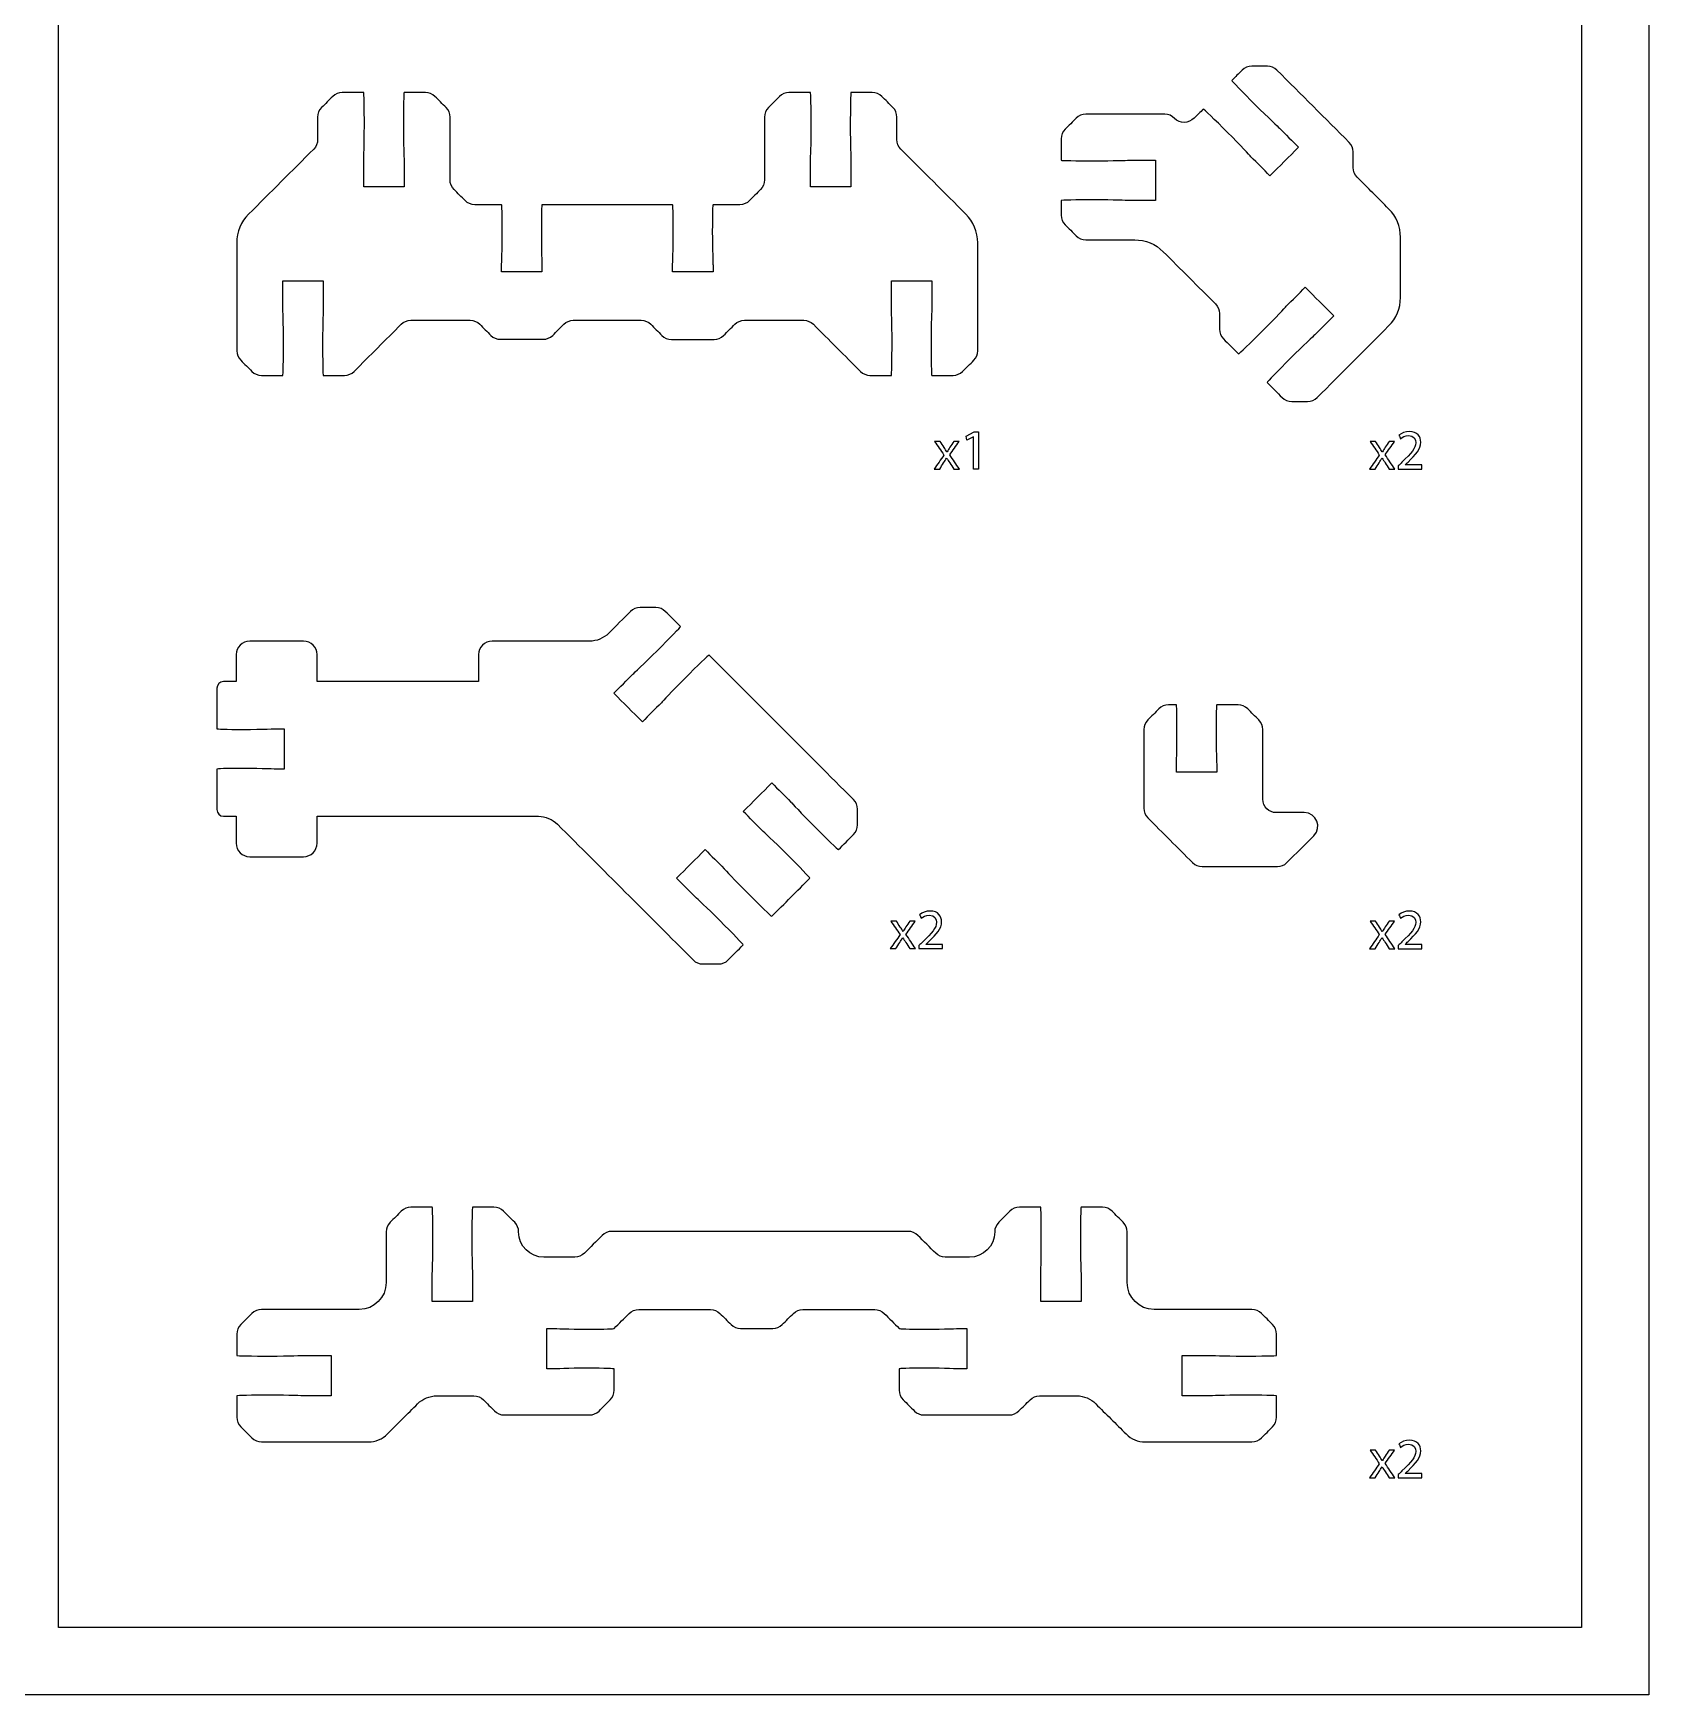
# Model space of a CAD drawing. Extents: x 0 to 395, y 205 to 450.
# Drawn here: x 275.1 to 395, y 205 to 328.3 of the extents above; entities that cross this region are included whole.
import ezdxf

# ---------------------------------------------------------------- set-up
doc = ezdxf.new("R2010")
doc.units = 0
doc.header["$MEASUREMENT"] = 0
doc.layers.add('DEFAULT', color=18, linetype='CONTINUOUS')

msp = doc.modelspace()

# ---------------------------------------------------------------- linework, layer by layer
at = {"layer": 'DEFAULT', "color": 18}
for points in [[(395, 205), (0, 205), (0, 450), (395, 450)], [(390, 210), (276.95, 210), (276.95, 445), (390, 445)], [(344.88, 298.39), (344.87, 298.39), (344.39, 298.13), (344.32, 298.42), (344.92, 298.74), (345.24, 298.74), (345.24, 295.99), (344.88, 295.99)]]:
    msp.add_lwpolyline(points, close=True, dxfattribs=at)
at = {"layer": 'DEFAULT', "color": 1}
for points, knots in [([(359.8, 322.01), (360.18, 321.6), (360.86, 321.64), (361.25, 322.03), (361.48, 322.26), (361.71, 322.48), (361.93, 322.71), (361.97, 322.71), (362.77, 321.94), (363.74, 320.97), (364.71, 320), (365.38, 319.26), (365.47, 319.17), (365.94, 318.7), (366.41, 318.23), (366.88, 317.76), (367.59, 318.46), (368.3, 319.17), (369, 319.88), (368.53, 320.35), (368.06, 320.82), (367.59, 321.29), (367.5, 321.38), (366.76, 322.05), (365.79, 323.03), (364.82, 323.99), (364.05, 324.8), (364.05, 324.83), (364.31, 325.09), (364.56, 325.34), (364.82, 325.6), (365.01, 325.78), (365.26, 325.89), (365.53, 325.89), (365.92, 325.89), (366.31, 325.89), (366.7, 325.89), (366.96, 325.89), (367.22, 325.78), (367.4, 325.6), (369.19, 323.81), (370.98, 322.02), (372.77, 320.23), (372.96, 320.05), (373.06, 319.79), (373.06, 319.53), (373.06, 319.14), (373.06, 318.75), (373.06, 318.36), (373.06, 318.09), (373.17, 317.84), (373.36, 317.65), (374.14, 316.87), (374.91, 316.09), (375.69, 315.31), (376.26, 314.75), (376.57, 313.98), (376.57, 313.19), (376.57, 311.7), (376.57, 310.21), (376.57, 308.73), (376.57, 307.93), (376.26, 307.17), (375.69, 306.61), (373.92, 304.83), (372.15, 303.06), (370.38, 301.29), (370.19, 301.1), (369.94, 301), (369.67, 301), (369.28, 301), (368.89, 301), (368.5, 301), (368.23, 301), (367.98, 301.1), (367.79, 301.29), (367.42, 301.66), (367.05, 302.04), (366.67, 302.41), (366.69, 302.47), (367.45, 303.26), (368.41, 304.21), (369.38, 305.19), (370.12, 305.86), (370.21, 305.95), (370.68, 306.42), (371.15, 306.89), (371.62, 307.36), (370.92, 308.07), (370.21, 308.77), (369.5, 309.48), (369.03, 309.01), (368.56, 308.54), (368.09, 308.07), (368, 307.98), (367.33, 307.24), (366.35, 306.26), (365.4, 305.31), (364.61, 304.56), (364.55, 304.53), (364.18, 304.91), (363.8, 305.28), (363.43, 305.65), (363.24, 305.84), (363.14, 306.1), (363.14, 306.36), (363.14, 306.75), (363.14, 307.14), (363.14, 307.53), (363.14, 307.8), (363.03, 308.05), (362.85, 308.24), (361.55, 309.53), (360.25, 310.83), (358.96, 312.12), (358.4, 312.69), (357.63, 313), (356.84, 313), (355.63, 313), (354.42, 313), (353.21, 313), (352.94, 313), (352.69, 313.11), (352.5, 313.3), (352.23, 313.57), (351.95, 313.85), (351.67, 314.12), (351.49, 314.31), (351.38, 314.57), (351.38, 314.83), (351.38, 315.19), (351.38, 315.55), (351.38, 315.92), (351.38, 315.94), (352.5, 315.97), (353.88, 315.97), (355.27, 315.97), (356.26, 315.92), (356.38, 315.92), (357.05, 315.92), (357.71, 315.92), (358.38, 315.92), (358.38, 316.92), (358.38, 317.91), (358.38, 318.91), (357.71, 318.91), (357.05, 318.91), (356.38, 318.91), (356.26, 318.91), (355.27, 318.87), (353.88, 318.87), (352.5, 318.87), (351.38, 318.89), (351.38, 318.91), (351.38, 319.44), (351.38, 319.97), (351.38, 320.5), (351.38, 320.77), (351.49, 321.02), (351.67, 321.21), (351.95, 321.48), (352.23, 321.76), (352.5, 322.04), (352.69, 322.22), (352.94, 322.33), (353.21, 322.33), (355.16, 322.33), (357.12, 322.33), (359.07, 322.33), (359.35, 322.33), (359.61, 322.21), (359.8, 322.01)], [1, 1, 1, 1, 2, 2, 2, 4.714585, 4.714585, 4.714585, 5.714585, 5.714585, 5.714585, 6.714585, 6.714585, 6.714585, 12.385582, 12.385582, 12.385582, 20.885005, 20.885005, 20.885005, 26.556002, 26.556002, 26.556002, 27.556002, 27.556002, 27.556002, 28.556002, 28.556002, 28.556002, 31.624845, 31.624845, 31.624845, 32.624845, 32.624845, 32.624845, 35.946845, 35.946845, 35.946845, 36.946845, 36.946845, 36.946845, 58.449256, 58.449256, 58.449256, 59.449256, 59.449256, 59.449256, 62.770256, 62.770256, 62.770256, 63.770256, 63.770256, 63.770256, 73.145078, 73.145078, 73.145078, 74.145078, 74.145078, 74.145078, 86.790078, 86.790078, 86.790078, 87.790078, 87.790078, 87.790078, 109.100862, 109.100862, 109.100862, 110.100862, 110.100862, 110.100862, 113.420862, 113.420862, 113.420862, 114.420862, 114.420862, 114.420862, 118.908165, 118.908165, 118.908165, 119.908165, 119.908165, 119.908165, 120.908165, 120.908165, 120.908165, 126.579161, 126.579161, 126.579161, 135.078585, 135.078585, 135.078585, 140.749581, 140.749581, 140.749581, 141.749581, 141.749581, 141.749581, 142.759581, 142.759581, 142.759581, 147.251835, 147.251835, 147.251835, 148.251835, 148.251835, 148.251835, 151.575835, 151.575835, 151.575835, 152.575835, 152.575835, 152.575835, 168.153399, 168.153399, 168.153399, 169.153399, 169.153399, 169.153399, 179.438399, 179.438399, 179.438399, 180.438399, 180.438399, 180.438399, 183.761093, 183.761093, 183.761093, 184.761093, 184.761093, 184.761093, 187.836093, 187.836093, 187.836093, 188.836093, 188.836093, 188.836093, 189.836093, 189.836093, 189.836093, 195.496093, 195.496093, 195.496093, 203.996093, 203.996093, 203.996093, 209.656093, 209.656093, 209.656093, 210.656093, 210.656093, 210.656093, 211.656093, 211.656093, 211.656093, 216.152093, 216.152093, 216.152093, 217.152093, 217.152093, 217.152093, 220.474788, 220.474788, 220.474788, 221.474788, 221.474788, 221.474788, 238.083788, 238.083788, 238.083788, 239.083788, 239.083788, 239.083788, 239.083788]), ([(341.78, 309.95), (340.78, 309.95), (339.78, 309.95), (338.78, 309.95), (338.78, 309.28), (338.78, 308.61), (338.78, 307.95), (338.78, 307.82), (338.83, 306.83), (338.83, 305.44), (338.83, 304.06), (338.81, 302.94), (338.78, 302.94), (338.25, 302.94), (337.72, 302.94), (337.19, 302.94), (336.93, 302.94), (336.67, 303.05), (336.48, 303.24), (335.32, 304.4), (334.15, 305.57), (332.99, 306.74), (332.8, 306.92), (332.54, 307.03), (332.28, 307.03), (330.81, 307.03), (329.34, 307.03), (327.87, 307.03), (327.6, 307.03), (327.35, 306.92), (327.16, 306.74), (326.88, 306.46), (326.61, 306.18), (326.33, 305.91), (326.14, 305.72), (325.89, 305.61), (325.62, 305.61), (324.57, 305.61), (323.51, 305.61), (322.45, 305.61), (322.19, 305.61), (321.93, 305.72), (321.75, 305.91), (321.47, 306.18), (321.19, 306.46), (320.92, 306.74), (320.73, 306.92), (320.47, 307.03), (320.21, 307.03), (318.53, 307.03), (316.85, 307.03), (315.17, 307.03), (314.91, 307.03), (314.65, 306.92), (314.46, 306.74), (314.19, 306.46), (313.91, 306.18), (313.64, 305.91), (313.45, 305.72), (313.2, 305.62), (312.93, 305.62), (311.87, 305.62), (310.82, 305.62), (309.76, 305.62), (309.49, 305.62), (309.24, 305.72), (309.05, 305.91), (308.78, 306.18), (308.5, 306.46), (308.22, 306.74), (308.04, 306.92), (307.78, 307.03), (307.52, 307.03), (306.05, 307.03), (304.58, 307.03), (303.11, 307.03), (302.84, 307.03), (302.59, 306.92), (302.4, 306.74), (301.23, 305.57), (300.07, 304.4), (298.9, 303.24), (298.71, 303.05), (298.46, 302.94), (298.19, 302.94), (297.66, 302.94), (297.14, 302.94), (296.61, 302.94), (296.58, 302.94), (296.56, 304.06), (296.56, 305.44), (296.56, 306.83), (296.61, 307.82), (296.61, 307.95), (296.61, 308.61), (296.61, 309.28), (296.61, 309.95), (295.61, 309.95), (294.61, 309.95), (293.61, 309.95), (293.61, 309.28), (293.61, 308.61), (293.61, 307.95), (293.61, 307.82), (293.66, 306.83), (293.66, 305.44), (293.66, 304.06), (293.63, 302.94), (293.61, 302.94), (293.08, 302.94), (292.55, 302.94), (292.02, 302.94), (291.76, 302.94), (291.5, 303.05), (291.31, 303.24), (291.04, 303.51), (290.76, 303.79), (290.49, 304.06), (290.3, 304.25), (290.19, 304.51), (290.19, 304.77), (290.19, 307.45), (290.19, 310.12), (290.19, 312.79), (290.19, 313.59), (290.51, 314.35), (291.07, 314.91), (292.68, 316.52), (294.29, 318.13), (295.9, 319.73), (296.09, 319.93), (296.19, 320.18), (296.19, 320.44), (296.19, 321), (296.19, 321.56), (296.19, 322.12), (296.19, 322.38), (296.3, 322.64), (296.49, 322.83), (296.76, 323.1), (297.04, 323.37), (297.31, 323.65), (297.5, 323.84), (297.75, 323.94), (298.02, 323.94), (298.55, 323.94), (299.08, 323.94), (299.61, 323.94), (299.64, 323.94), (299.66, 322.83), (299.66, 321.44), (299.66, 320.06), (299.61, 319.07), (299.61, 318.94), (299.61, 318.28), (299.61, 317.61), (299.61, 316.94), (300.61, 316.94), (301.61, 316.94), (302.61, 316.94), (302.61, 317.61), (302.61, 318.28), (302.61, 318.94), (302.61, 319.07), (302.56, 320.06), (302.56, 321.44), (302.56, 322.83), (302.58, 323.94), (302.61, 323.94), (303.14, 323.94), (303.67, 323.94), (304.2, 323.94), (304.46, 323.94), (304.72, 323.84), (304.9, 323.65), (305.18, 323.38), (305.45, 323.1), (305.73, 322.82), (305.92, 322.64), (306.02, 322.38), (306.02, 322.12), (306.02, 320.56), (306.02, 319), (306.02, 317.45), (306.02, 317.18), (306.13, 316.93), (306.32, 316.74), (306.59, 316.46), (306.87, 316.19), (307.14, 315.91), (307.33, 315.72), (307.58, 315.61), (307.85, 315.61), (308.52, 315.61), (309.18, 315.61), (309.85, 315.61), (309.87, 315.58), (309.9, 314.95), (309.9, 313.61), (309.9, 312.23), (309.85, 311.24), (309.85, 311.11), (309.85, 310.95), (309.85, 310.78), (309.85, 310.62), (310.85, 310.62), (311.85, 310.62), (312.84, 310.62), (312.84, 310.78), (312.84, 310.95), (312.84, 311.11), (312.84, 311.24), (312.8, 312.23), (312.8, 313.61), (312.8, 314.95), (312.82, 315.58), (312.84, 315.61), (316.07, 315.61), (319.31, 315.61), (322.54, 315.61), (322.57, 315.61), (322.59, 315), (322.59, 313.61), (322.59, 312.23), (322.54, 311.24), (322.54, 311.11), (322.54, 310.95), (322.54, 310.78), (322.54, 310.62), (323.54, 310.62), (324.54, 310.62), (325.54, 310.62), (325.54, 310.78), (325.54, 310.95), (325.54, 311.11), (325.54, 311.24), (325.49, 312.23), (325.49, 313.61), (325.49, 315), (325.51, 315.61), (325.54, 315.61), (326.2, 315.61), (326.87, 315.61), (327.53, 315.61), (327.8, 315.61), (328.06, 315.72), (328.24, 315.91), (328.52, 316.19), (328.79, 316.46), (329.07, 316.74), (329.26, 316.93), (329.36, 317.18), (329.36, 317.45), (329.36, 319), (329.36, 320.56), (329.36, 322.12), (329.36, 322.38), (329.47, 322.64), (329.65, 322.82), (329.93, 323.1), (330.21, 323.38), (330.48, 323.65), (330.67, 323.84), (330.92, 323.94), (331.18, 323.94), (331.71, 323.94), (332.25, 323.94), (332.78, 323.94), (332.8, 323.94), (332.83, 322.83), (332.83, 321.44), (332.83, 320.06), (332.78, 319.07), (332.78, 318.94), (332.78, 318.28), (332.78, 317.61), (332.78, 316.94), (333.78, 316.94), (334.78, 316.94), (335.78, 316.94), (335.78, 317.61), (335.78, 318.28), (335.78, 318.94), (335.78, 319.07), (335.73, 320.06), (335.73, 321.44), (335.73, 322.83), (335.75, 323.94), (335.78, 323.94), (336.3, 323.94), (336.83, 323.94), (337.36, 323.94), (337.63, 323.94), (337.89, 323.84), (338.07, 323.65), (338.35, 323.37), (338.62, 323.1), (338.9, 322.83), (339.09, 322.64), (339.19, 322.38), (339.19, 322.12), (339.19, 321.56), (339.19, 321), (339.19, 320.44), (339.19, 320.18), (339.3, 319.93), (339.48, 319.73), (341.09, 318.13), (342.7, 316.52), (344.31, 314.91), (344.87, 314.35), (345.19, 313.59), (345.19, 312.79), (345.19, 310.12), (345.19, 307.45), (345.19, 304.77), (345.19, 304.51), (345.09, 304.25), (344.9, 304.06), (344.62, 303.79), (344.35, 303.51), (344.07, 303.24), (343.88, 303.05), (343.63, 302.94), (343.36, 302.94), (342.83, 302.94), (342.3, 302.94), (341.78, 302.94), (341.75, 302.94), (341.73, 304.06), (341.73, 305.44), (341.73, 306.83), (341.78, 307.82), (341.78, 307.95), (341.78, 308.61), (341.78, 309.28), (341.78, 309.95)], [5.67, 5.67, 5.67, 5.67, 14.17, 14.17, 14.17, 19.84, 19.84, 19.84, 20.84, 20.84, 20.84, 21.84, 21.84, 21.84, 26.336, 26.336, 26.336, 27.336, 27.336, 27.336, 41.364999, 41.364999, 41.364999, 42.364999, 42.364999, 42.364999, 54.866999, 54.866999, 54.866999, 55.866999, 55.866999, 55.866999, 59.1904, 59.1904, 59.1904, 60.1904, 60.1904, 60.1904, 69.1824, 69.1824, 69.1824, 70.1824, 70.1824, 70.1824, 73.505802, 73.505802, 73.505802, 74.505802, 74.505802, 74.505802, 88.787802, 88.787802, 88.787802, 89.787802, 89.787802, 89.787802, 93.097062, 93.097062, 93.097062, 94.097062, 94.097062, 94.097062, 103.091062, 103.091062, 103.091062, 104.091062, 104.091062, 104.091062, 107.410224, 107.410224, 107.410224, 108.410224, 108.410224, 108.410224, 120.914224, 120.914224, 120.914224, 121.914224, 121.914224, 121.914224, 135.943222, 135.943222, 135.943222, 136.943222, 136.943222, 136.943222, 141.439222, 141.439222, 141.439222, 142.439222, 142.439222, 142.439222, 143.439222, 143.439222, 143.439222, 149.109222, 149.109222, 149.109222, 157.609222, 157.609222, 157.609222, 163.279222, 163.279222, 163.279222, 164.279222, 164.279222, 164.279222, 165.279222, 165.279222, 165.279222, 169.775222, 169.775222, 169.775222, 170.775222, 170.775222, 170.775222, 174.098624, 174.098624, 174.098624, 175.098624, 175.098624, 175.098624, 197.818624, 197.818624, 197.818624, 198.818624, 198.818624, 198.818624, 218.165071, 218.165071, 218.165071, 219.165071, 219.165071, 219.165071, 223.911071, 223.911071, 223.911071, 224.911071, 224.911071, 224.911071, 228.214674, 228.214674, 228.214674, 229.214674, 229.214674, 229.214674, 233.714674, 233.714674, 233.714674, 234.714674, 234.714674, 234.714674, 235.714674, 235.714674, 235.714674, 241.374674, 241.374674, 241.374674, 249.874674, 249.874674, 249.874674, 255.534674, 255.534674, 255.534674, 256.534674, 256.534674, 256.534674, 257.534674, 257.534674, 257.534674, 262.054674, 262.054674, 262.054674, 263.054674, 263.054674, 263.054674, 266.382318, 266.382318, 266.382318, 267.382318, 267.382318, 267.382318, 280.632318, 280.632318, 280.632318, 281.632318, 281.632318, 281.632318, 284.941578, 284.941578, 284.941578, 285.941578, 285.941578, 285.941578, 291.601578, 291.601578, 291.601578, 292.601578, 292.601578, 292.601578, 293.601578, 293.601578, 293.601578, 295.011578, 295.011578, 295.011578, 303.511578, 303.511578, 303.511578, 304.921578, 304.921578, 304.921578, 305.921578, 305.921578, 305.921578, 306.921578, 306.921578, 306.921578, 334.411578, 334.411578, 334.411578, 335.411578, 335.411578, 335.411578, 336.411578, 336.411578, 336.411578, 337.821578, 337.821578, 337.821578, 346.321578, 346.321578, 346.321578, 347.731578, 347.731578, 347.731578, 348.731578, 348.731578, 348.731578, 349.731578, 349.731578, 349.731578, 355.391578, 355.391578, 355.391578, 356.391578, 356.391578, 356.391578, 359.700838, 359.700838, 359.700838, 360.700838, 360.700838, 360.700838, 373.950838, 373.950838, 373.950838, 374.950838, 374.950838, 374.950838, 378.278482, 378.278482, 378.278482, 379.278482, 379.278482, 379.278482, 383.798482, 383.798482, 383.798482, 384.798482, 384.798482, 384.798482, 385.798482, 385.798482, 385.798482, 391.458482, 391.458482, 391.458482, 399.958482, 399.958482, 399.958482, 405.618482, 405.618482, 405.618482, 406.618482, 406.618482, 406.618482, 407.618482, 407.618482, 407.618482, 412.118482, 412.118482, 412.118482, 413.118482, 413.118482, 413.118482, 416.422085, 416.422085, 416.422085, 417.422085, 417.422085, 417.422085, 422.168085, 422.168085, 422.168085, 423.168085, 423.168085, 423.168085, 442.514532, 442.514532, 442.514532, 443.514532, 443.514532, 443.514532, 466.234532, 466.234532, 466.234532, 467.234532, 467.234532, 467.234532, 470.557934, 470.557934, 470.557934, 471.557934, 471.557934, 471.557934, 476.053934, 476.053934, 476.053934, 477.053934, 477.053934, 477.053934, 478.053934, 478.053934, 478.053934, 483.723934, 483.723934, 483.723934, 483.723934]), ([(336.27, 270.74), (336.27, 270.35), (336.27, 269.96), (336.27, 269.57), (336.27, 269.3), (336.16, 269.05), (335.97, 268.86), (335.6, 268.49), (335.23, 268.11), (334.85, 267.74), (334.79, 267.75), (334.01, 268.52), (333.05, 269.47), (332.07, 270.45), (331.41, 271.18), (331.32, 271.27), (330.85, 271.74), (330.38, 272.21), (329.91, 272.69), (329.2, 271.98), (328.49, 271.27), (327.79, 270.57), (328.26, 270.09), (328.73, 269.62), (329.2, 269.15), (329.29, 269.06), (330.02, 268.4), (331, 267.42), (331.97, 266.45), (332.74, 265.65), (332.73, 265.62), (331.79, 264.67), (330.85, 263.73), (329.9, 262.79), (329.84, 262.8), (329.06, 263.57), (328.1, 264.52), (327.12, 265.5), (326.46, 266.23), (326.37, 266.32), (325.9, 266.79), (325.43, 267.27), (324.96, 267.74), (324.25, 267.03), (323.54, 266.32), (322.83, 265.62), (323.31, 265.14), (323.78, 264.67), (324.25, 264.2), (324.34, 264.11), (325.07, 263.45), (326.05, 262.47), (327.02, 261.5), (327.79, 260.7), (327.78, 260.66), (327.41, 260.29), (327.03, 259.92), (326.66, 259.55), (326.47, 259.35), (326.22, 259.25), (325.95, 259.25), (325.56, 259.25), (325.17, 259.25), (324.78, 259.25), (324.51, 259.25), (324.26, 259.35), (324.07, 259.55), (320.71, 262.91), (317.35, 266.27), (313.99, 269.63), (313.62, 270), (313.1, 270.21), (312.58, 270.21), (307.1, 270.21), (301.62, 270.21), (296.15, 270.21), (296.15, 269.55), (296.15, 268.88), (296.15, 268.22), (296.15, 267.66), (295.7, 267.21), (295.14, 267.21), (293.81, 267.21), (292.48, 267.21), (291.15, 267.21), (290.6, 267.21), (290.15, 267.66), (290.15, 268.22), (290.15, 268.88), (290.15, 269.55), (290.15, 270.21), (289.84, 270.21), (289.53, 270.21), (289.21, 270.21), (288.94, 270.21), (288.71, 270.44), (288.71, 270.71), (288.71, 271.71), (288.71, 272.71), (288.71, 273.71), (288.71, 273.74), (289.33, 273.76), (290.71, 273.76), (292.1, 273.76), (293.09, 273.71), (293.21, 273.71), (293.38, 273.71), (293.55, 273.71), (293.72, 273.71), (293.72, 274.71), (293.72, 275.71), (293.72, 276.71), (293.55, 276.71), (293.38, 276.71), (293.21, 276.71), (293.09, 276.71), (292.1, 276.66), (290.71, 276.66), (289.33, 276.66), (288.71, 276.69), (288.71, 276.71), (288.71, 277.71), (288.71, 278.71), (288.71, 279.71), (288.71, 279.99), (288.94, 280.21), (289.21, 280.21), (289.53, 280.21), (289.84, 280.21), (290.15, 280.21), (290.15, 280.88), (290.15, 281.54), (290.15, 282.21), (290.15, 282.76), (290.6, 283.21), (291.15, 283.21), (292.48, 283.21), (293.81, 283.21), (295.15, 283.21), (295.7, 283.21), (296.15, 282.76), (296.15, 282.21), (296.15, 281.54), (296.15, 280.88), (296.15, 280.21), (300.15, 280.21), (304.14, 280.21), (308.14, 280.21), (308.14, 280.88), (308.14, 281.54), (308.14, 282.21), (308.14, 282.76), (308.59, 283.21), (309.14, 283.21), (311.56, 283.21), (313.97, 283.21), (316.38, 283.21), (316.91, 283.21), (317.42, 283.42), (317.8, 283.8), (318.34, 284.34), (318.88, 284.88), (319.42, 285.42), (319.61, 285.61), (319.86, 285.71), (320.13, 285.71), (320.52, 285.71), (320.91, 285.71), (321.3, 285.71), (321.56, 285.71), (321.82, 285.61), (322, 285.42), (322.38, 285.04), (322.75, 284.67), (323.13, 284.3), (323.13, 284.26), (322.36, 283.46), (321.39, 282.49), (320.41, 281.52), (319.68, 280.85), (319.59, 280.76), (319.12, 280.29), (318.65, 279.82), (318.18, 279.35), (318.88, 278.64), (319.59, 277.93), (320.3, 277.23), (320.77, 277.7), (321.24, 278.17), (321.71, 278.64), (321.8, 278.73), (322.47, 279.47), (323.44, 280.44), (324.41, 281.41), (325.21, 282.18), (325.25, 282.18), (328.82, 278.6), (332.4, 275.03), (335.97, 271.45), (336.16, 271.26), (336.27, 271.01), (336.27, 270.74)], [1, 1, 1, 1, 4.33, 4.33, 4.33, 5.33, 5.33, 5.33, 9.820134, 9.820134, 9.820134, 10.820134, 10.820134, 10.820134, 11.820134, 11.820134, 11.820134, 17.484063, 17.484063, 17.484063, 25.983487, 25.983487, 25.983487, 31.647417, 31.647417, 31.647417, 32.647417, 32.647417, 32.647417, 33.657417, 33.657417, 33.657417, 45.002341, 45.002341, 45.002341, 46.002341, 46.002341, 46.002341, 47.002341, 47.002341, 47.002341, 52.66627, 52.66627, 52.66627, 61.172768, 61.172768, 61.172768, 66.843764, 66.843764, 66.843764, 67.843764, 67.843764, 67.843764, 68.866125, 68.866125, 68.866125, 73.356258, 73.356258, 73.356258, 74.356258, 74.356258, 74.356258, 77.676258, 77.676258, 77.676258, 78.676258, 78.676258, 78.676258, 119.094482, 119.094482, 119.094482, 120.094482, 120.094482, 120.094482, 166.664482, 166.664482, 166.664482, 172.324482, 172.324482, 172.324482, 173.324482, 173.324482, 173.324482, 184.654482, 184.654482, 184.654482, 185.654482, 185.654482, 185.654482, 191.314482, 191.314482, 191.314482, 193.964482, 193.964482, 193.964482, 194.964482, 194.964482, 194.964482, 203.464482, 203.464482, 203.464482, 204.464482, 204.464482, 204.464482, 205.464482, 205.464482, 205.464482, 206.884482, 206.884482, 206.884482, 215.384482, 215.384482, 215.384482, 216.804482, 216.804482, 216.804482, 217.804482, 217.804482, 217.804482, 218.804482, 218.804482, 218.804482, 227.304482, 227.304482, 227.304482, 228.304482, 228.304482, 228.304482, 230.954482, 230.954482, 230.954482, 236.624482, 236.624482, 236.624482, 237.624482, 237.624482, 237.624482, 248.964482, 248.964482, 248.964482, 249.964482, 249.964482, 249.964482, 255.634482, 255.634482, 255.634482, 289.644482, 289.644482, 289.644482, 295.314482, 295.314482, 295.314482, 296.314482, 296.314482, 296.314482, 316.836482, 316.836482, 316.836482, 317.836482, 317.836482, 317.836482, 324.341157, 324.341157, 324.341157, 325.341157, 325.341157, 325.341157, 328.663157, 328.663157, 328.663157, 329.663157, 329.663157, 329.663157, 334.160357, 334.160357, 334.160357, 335.160357, 335.160357, 335.160357, 336.160357, 336.160357, 336.160357, 341.824286, 341.824286, 341.824286, 350.32371, 350.32371, 350.32371, 355.987639, 355.987639, 355.987639, 356.987639, 356.987639, 356.987639, 357.987639, 357.987639, 357.987639, 400.986803, 400.986803, 400.986803, 401.986803, 401.986803, 401.986803, 401.986803]), ([(370.14, 268.77), (369.47, 268.11), (368.81, 267.44), (368.14, 266.77), (367.95, 266.58), (367.7, 266.48), (367.43, 266.48), (365.57, 266.48), (363.71, 266.48), (361.85, 266.48), (361.58, 266.48), (361.33, 266.58), (361.14, 266.77), (360.03, 267.88), (358.92, 268.99), (357.81, 270.1), (357.62, 270.29), (357.52, 270.54), (357.52, 270.81), (357.52, 272.76), (357.52, 274.7), (357.52, 276.65), (357.52, 276.92), (357.62, 277.17), (357.81, 277.36), (358.09, 277.63), (358.36, 277.91), (358.64, 278.19), (358.83, 278.37), (359.08, 278.48), (359.35, 278.48), (359.54, 278.48), (359.74, 278.48), (359.94, 278.48), (359.96, 278.48), (359.98, 277.86), (359.98, 276.48), (359.98, 275.1), (359.94, 274.11), (359.94, 273.98), (359.94, 273.81), (359.94, 273.65), (359.94, 273.48), (360.94, 273.48), (361.93, 273.48), (362.93, 273.48), (362.93, 273.65), (362.93, 273.81), (362.93, 273.98), (362.93, 274.11), (362.88, 275.1), (362.88, 276.48), (362.88, 277.86), (362.91, 278.48), (362.93, 278.48), (363.46, 278.48), (363.99, 278.48), (364.52, 278.48), (364.79, 278.48), (365.04, 278.37), (365.23, 278.19), (365.5, 277.91), (365.78, 277.63), (366.06, 277.36), (366.24, 277.17), (366.35, 276.92), (366.35, 276.65), (366.35, 274.93), (366.35, 273.2), (366.35, 271.48), (366.35, 270.93), (366.8, 270.48), (367.35, 270.48), (368.04, 270.48), (368.74, 270.48), (369.43, 270.48), (370.32, 270.48), (370.77, 269.4), (370.14, 268.77)], [0, 0, 0, 0, 8.023541, 8.023541, 8.023541, 9.023541, 9.023541, 9.023541, 24.846541, 24.846541, 24.846541, 25.846541, 25.846541, 25.846541, 39.196717, 39.196717, 39.196717, 40.196717, 40.196717, 40.196717, 56.758717, 56.758717, 56.758717, 57.758717, 57.758717, 57.758717, 61.082119, 61.082119, 61.082119, 62.082119, 62.082119, 62.082119, 63.748119, 63.748119, 63.748119, 64.748119, 64.748119, 64.748119, 65.748119, 65.748119, 65.748119, 67.168119, 67.168119, 67.168119, 75.668119, 75.668119, 75.668119, 77.088119, 77.088119, 77.088119, 78.088119, 78.088119, 78.088119, 79.088119, 79.088119, 79.088119, 83.584119, 83.584119, 83.584119, 84.584119, 84.584119, 84.584119, 87.907521, 87.907521, 87.907521, 88.907521, 88.907521, 88.907521, 103.568521, 103.568521, 103.568521, 104.568521, 104.568521, 104.568521, 110.476521, 110.476521, 110.476521, 111.476521, 111.476521, 111.476521, 111.476521]), ([(352.54, 227.19), (351.62, 227.19), (350.7, 227.19), (349.78, 227.19), (349.52, 227.19), (349.26, 227.08), (349.08, 226.89), (348.8, 226.62), (348.52, 226.34), (348.24, 226.07), (348.05, 225.88), (347.8, 225.77), (347.53, 225.77), (345.42, 225.77), (343.31, 225.77), (341.19, 225.77), (340.93, 225.77), (340.68, 225.88), (340.49, 226.06), (340.21, 226.34), (339.94, 226.62), (339.66, 226.89), (339.47, 227.08), (339.37, 227.34), (339.37, 227.6), (339.37, 228.13), (339.37, 228.66), (339.37, 229.19), (339.37, 229.22), (339.98, 229.24), (341.37, 229.24), (342.75, 229.24), (343.74, 229.19), (343.87, 229.19), (344.03, 229.19), (344.2, 229.19), (344.37, 229.19), (344.37, 230.19), (344.37, 231.19), (344.37, 232.19), (344.2, 232.19), (344.03, 232.19), (343.87, 232.19), (343.74, 232.19), (342.75, 232.14), (341.37, 232.14), (339.98, 232.14), (339.37, 232.16), (339.37, 232.19), (338.99, 232.56), (338.62, 232.93), (338.24, 233.31), (338.06, 233.5), (337.8, 233.6), (337.54, 233.6), (335.76, 233.6), (333.99, 233.6), (332.22, 233.6), (331.95, 233.6), (331.7, 233.5), (331.51, 233.31), (331.23, 233.03), (330.96, 232.76), (330.68, 232.48), (330.49, 232.29), (330.24, 232.19), (329.98, 232.19), (329.18, 232.19), (328.38, 232.19), (327.59, 232.19), (327.32, 232.19), (327.07, 232.29), (326.88, 232.48), (326.61, 232.76), (326.33, 233.03), (326.05, 233.31), (325.87, 233.5), (325.61, 233.6), (325.35, 233.6), (323.57, 233.6), (321.8, 233.6), (320.03, 233.6), (319.76, 233.6), (319.51, 233.5), (319.32, 233.31), (318.95, 232.93), (318.57, 232.56), (318.2, 232.19), (318.2, 232.16), (317.58, 232.14), (316.2, 232.14), (314.81, 232.14), (313.82, 232.19), (313.7, 232.19), (313.53, 232.19), (313.36, 232.19), (313.2, 232.19), (313.2, 231.19), (313.2, 230.19), (313.2, 229.19), (313.36, 229.19), (313.53, 229.19), (313.7, 229.19), (313.82, 229.19), (314.81, 229.24), (316.2, 229.24), (317.58, 229.24), (318.2, 229.21), (318.2, 229.19), (318.2, 228.66), (318.2, 228.13), (318.2, 227.6), (318.2, 227.34), (318.09, 227.08), (317.91, 226.89), (317.63, 226.62), (317.35, 226.34), (317.08, 226.06), (316.89, 225.88), (316.64, 225.77), (316.37, 225.77), (314.26, 225.77), (312.15, 225.77), (310.03, 225.77), (309.77, 225.77), (309.51, 225.88), (309.32, 226.07), (309.05, 226.34), (308.77, 226.62), (308.5, 226.9), (308.31, 227.09), (308.05, 227.19), (307.79, 227.19), (306.87, 227.19), (305.95, 227.19), (305.03, 227.19), (304.5, 227.19), (303.99, 226.98), (303.61, 226.6), (302.87, 225.85), (302.12, 225.11), (301.37, 224.36), (300.99, 223.98), (300.49, 223.77), (299.96, 223.77), (297.31, 223.77), (294.67, 223.77), (292.02, 223.77), (291.76, 223.77), (291.51, 223.88), (291.31, 224.07), (291.04, 224.34), (290.76, 224.62), (290.49, 224.89), (290.3, 225.08), (290.19, 225.34), (290.19, 225.6), (290.19, 226.13), (290.19, 226.66), (290.19, 227.19), (290.19, 227.22), (291.31, 227.24), (292.69, 227.24), (294.08, 227.24), (295.07, 227.19), (295.2, 227.19), (295.86, 227.19), (296.53, 227.19), (297.2, 227.19), (297.2, 228.19), (297.2, 229.19), (297.2, 230.19), (296.53, 230.19), (295.86, 230.19), (295.2, 230.19), (295.07, 230.19), (294.08, 230.14), (292.69, 230.14), (291.31, 230.14), (290.19, 230.16), (290.19, 230.19), (290.19, 230.72), (290.19, 231.24), (290.19, 231.77), (290.19, 232.04), (290.3, 232.29), (290.49, 232.48), (290.76, 232.76), (291.04, 233.03), (291.31, 233.31), (291.51, 233.5), (291.76, 233.6), (292.02, 233.6), (294.44, 233.6), (296.86, 233.6), (299.28, 233.6), (300.39, 233.6), (301.28, 234.5), (301.28, 235.6), (301.28, 236.85), (301.28, 238.11), (301.28, 239.36), (301.28, 239.63), (301.39, 239.88), (301.58, 240.07), (301.85, 240.34), (302.13, 240.62), (302.4, 240.9), (302.59, 241.08), (302.85, 241.19), (303.11, 241.19), (303.64, 241.19), (304.17, 241.19), (304.7, 241.19), (304.72, 241.19), (304.75, 240.07), (304.75, 238.69), (304.75, 237.31), (304.7, 236.31), (304.7, 236.19), (304.7, 235.52), (304.7, 234.85), (304.7, 234.19), (305.7, 234.19), (306.69, 234.19), (307.69, 234.19), (307.69, 234.85), (307.69, 235.52), (307.69, 236.19), (307.69, 236.31), (307.64, 237.31), (307.64, 238.69), (307.64, 240.07), (307.67, 241.19), (307.69, 241.19), (308.22, 241.19), (308.75, 241.19), (309.28, 241.19), (309.55, 241.19), (309.8, 241.08), (309.99, 240.9), (310.27, 240.62), (310.54, 240.34), (310.82, 240.07), (311.01, 239.88), (311.11, 239.63), (311.11, 239.36), (311.11, 238.32), (311.95, 237.48), (312.99, 237.48), (313.75, 237.48), (314.52, 237.48), (315.29, 237.48), (315.55, 237.48), (315.8, 237.59), (315.99, 237.77), (316.43, 238.22), (316.88, 238.66), (317.32, 239.1), (317.51, 239.29), (317.76, 239.4), (318.03, 239.4), (325.36, 239.4), (332.7, 239.4), (340.04, 239.4), (340.3, 239.4), (340.56, 239.29), (340.74, 239.1), (341.19, 238.66), (341.63, 238.22), (342.07, 237.77), (342.26, 237.59), (342.51, 237.48), (342.78, 237.48), (343.38, 237.48), (343.97, 237.48), (344.57, 237.48), (345.61, 237.48), (346.45, 238.32), (346.45, 239.36), (346.45, 239.63), (346.56, 239.88), (346.75, 240.07), (347.02, 240.34), (347.3, 240.62), (347.57, 240.9), (347.76, 241.08), (348.02, 241.19), (348.28, 241.19), (348.81, 241.19), (349.34, 241.19), (349.87, 241.19), (349.89, 241.19), (349.91, 240.07), (349.91, 238.69), (349.91, 237.31), (349.87, 236.31), (349.87, 236.19), (349.87, 235.52), (349.87, 234.85), (349.87, 234.19), (350.86, 234.19), (351.86, 234.19), (352.86, 234.19), (352.86, 234.85), (352.86, 235.52), (352.86, 236.19), (352.86, 236.31), (352.81, 237.31), (352.81, 238.69), (352.81, 240.07), (352.84, 241.19), (352.86, 241.19), (353.39, 241.19), (353.92, 241.19), (354.45, 241.19), (354.72, 241.19), (354.97, 241.08), (355.16, 240.9), (355.44, 240.62), (355.71, 240.34), (355.99, 240.07), (356.18, 239.88), (356.28, 239.63), (356.28, 239.36), (356.28, 238.11), (356.28, 236.85), (356.28, 235.6), (356.28, 234.5), (357.18, 233.6), (358.28, 233.6), (360.7, 233.6), (363.12, 233.6), (365.54, 233.6), (365.81, 233.6), (366.06, 233.5), (366.25, 233.31), (366.53, 233.03), (366.8, 232.76), (367.08, 232.48), (367.27, 232.29), (367.37, 232.04), (367.37, 231.77), (367.37, 231.24), (367.37, 230.72), (367.37, 230.19), (367.37, 230.16), (366.25, 230.14), (364.87, 230.14), (363.48, 230.14), (362.49, 230.19), (362.37, 230.19), (361.7, 230.19), (361.03, 230.19), (360.37, 230.19), (360.37, 229.19), (360.37, 228.19), (360.37, 227.19), (361.03, 227.19), (361.7, 227.19), (362.37, 227.19), (362.49, 227.19), (363.48, 227.24), (364.87, 227.24), (366.25, 227.24), (367.37, 227.21), (367.37, 227.19), (367.37, 226.66), (367.37, 226.13), (367.37, 225.6), (367.37, 225.34), (367.27, 225.08), (367.08, 224.89), (366.8, 224.62), (366.53, 224.34), (366.25, 224.07), (366.06, 223.88), (365.81, 223.77), (365.54, 223.77), (362.9, 223.77), (360.26, 223.77), (357.61, 223.77), (357.08, 223.77), (356.57, 223.98), (356.2, 224.36), (355.45, 225.11), (354.7, 225.85), (353.95, 226.6), (353.58, 226.98), (353.07, 227.19), (352.54, 227.19)], [1, 1, 1, 1, 8.812, 8.812, 8.812, 9.812, 9.812, 9.812, 13.141772, 13.141772, 13.141772, 14.141772, 14.141772, 14.141772, 32.112772, 32.112772, 32.112772, 33.112772, 33.112772, 33.112772, 36.440416, 36.440416, 36.440416, 37.440416, 37.440416, 37.440416, 41.936416, 41.936416, 41.936416, 42.936416, 42.936416, 42.936416, 43.936416, 43.936416, 43.936416, 45.346416, 45.346416, 45.346416, 53.846416, 53.846416, 53.846416, 55.256416, 55.256416, 55.256416, 56.256416, 56.256416, 56.256416, 57.256416, 57.256416, 57.256416, 61.753616, 61.753616, 61.753616, 62.753616, 62.753616, 62.753616, 77.839616, 77.839616, 77.839616, 78.839616, 78.839616, 78.839616, 82.171503, 82.171503, 82.171503, 83.171503, 83.171503, 83.171503, 89.941503, 89.941503, 89.941503, 90.941503, 90.941503, 90.941503, 94.27339, 94.27339, 94.27339, 95.27339, 95.27339, 95.27339, 110.35339, 110.35339, 110.35339, 111.35339, 111.35339, 111.35339, 115.843523, 115.843523, 115.843523, 116.843523, 116.843523, 116.843523, 117.843523, 117.843523, 117.843523, 119.253523, 119.253523, 119.253523, 127.753523, 127.753523, 127.753523, 129.163523, 129.163523, 129.163523, 130.163523, 130.163523, 130.163523, 131.163523, 131.163523, 131.163523, 135.659523, 135.659523, 135.659523, 136.659523, 136.659523, 136.659523, 139.987168, 139.987168, 139.987168, 140.987168, 140.987168, 140.987168, 158.957168, 158.957168, 158.957168, 159.957168, 159.957168, 159.957168, 163.287648, 163.287648, 163.287648, 164.287648, 164.287648, 164.287648, 172.112653, 172.112653, 172.112653, 173.112653, 173.112653, 173.112653, 182.108465, 182.108465, 182.108465, 183.108465, 183.108465, 183.108465, 205.590465, 205.590465, 205.590465, 206.590465, 206.590465, 206.590465, 209.906803, 209.906803, 209.906803, 210.906803, 210.906803, 210.906803, 215.406803, 215.406803, 215.406803, 216.406803, 216.406803, 216.406803, 217.406803, 217.406803, 217.406803, 223.076803, 223.076803, 223.076803, 231.576803, 231.576803, 231.576803, 237.246803, 237.246803, 237.246803, 238.246803, 238.246803, 238.246803, 239.246803, 239.246803, 239.246803, 243.746803, 243.746803, 243.746803, 244.746803, 244.746803, 244.746803, 248.063142, 248.063142, 248.063142, 249.063142, 249.063142, 249.063142, 269.643142, 269.643142, 269.643142, 270.643142, 270.643142, 270.643142, 281.313142, 281.313142, 281.313142, 282.313142, 282.313142, 282.313142, 285.62948, 285.62948, 285.62948, 286.62948, 286.62948, 286.62948, 291.11948, 291.11948, 291.11948, 292.11948, 292.11948, 292.11948, 293.11948, 293.11948, 293.11948, 298.78948, 298.78948, 298.78948, 307.28948, 307.28948, 307.28948, 312.95948, 312.95948, 312.95948, 313.95948, 313.95948, 313.95948, 314.95948, 314.95948, 314.95948, 319.45948, 319.45948, 319.45948, 320.45948, 320.45948, 320.45948, 323.775818, 323.775818, 323.775818, 324.775818, 324.775818, 324.775818, 325.775818, 325.775818, 325.775818, 332.282818, 332.282818, 332.282818, 333.282818, 333.282818, 333.282818, 338.610868, 338.610868, 338.610868, 339.610868, 339.610868, 339.610868, 401.998868, 401.998868, 401.998868, 402.998868, 402.998868, 402.998868, 408.329746, 408.329746, 408.329746, 409.329746, 409.329746, 409.329746, 414.409746, 414.409746, 414.409746, 415.409746, 415.409746, 415.409746, 416.409746, 416.409746, 416.409746, 419.726084, 419.726084, 419.726084, 420.726084, 420.726084, 420.726084, 425.216084, 425.216084, 425.216084, 426.216084, 426.216084, 426.216084, 427.216084, 427.216084, 427.216084, 432.886084, 432.886084, 432.886084, 441.386084, 441.386084, 441.386084, 447.056084, 447.056084, 447.056084, 448.056084, 448.056084, 448.056084, 449.056084, 449.056084, 449.056084, 453.556084, 453.556084, 453.556084, 454.556084, 454.556084, 454.556084, 457.872423, 457.872423, 457.872423, 458.872423, 458.872423, 458.872423, 469.532423, 469.532423, 469.532423, 470.532423, 470.532423, 470.532423, 491.112423, 491.112423, 491.112423, 492.112423, 492.112423, 492.112423, 495.428761, 495.428761, 495.428761, 496.428761, 496.428761, 496.428761, 500.938761, 500.938761, 500.938761, 501.938761, 501.938761, 501.938761, 502.938761, 502.938761, 502.938761, 508.608761, 508.608761, 508.608761, 517.108761, 517.108761, 517.108761, 522.778761, 522.778761, 522.778761, 523.778761, 523.778761, 523.778761, 524.788761, 524.788761, 524.788761, 529.288761, 529.288761, 529.288761, 530.288761, 530.288761, 530.288761, 533.605099, 533.605099, 533.605099, 534.605099, 534.605099, 534.605099, 557.086099, 557.086099, 557.086099, 558.086099, 558.086099, 558.086099, 567.078376, 567.078376, 567.078376, 568.078376, 568.078376, 568.078376, 568.078376])]:
    msp.add_open_spline(points, degree=3, knots=knots, dxfattribs=at)
at = {"layer": 'DEFAULT', "color": 18}
for points, knots in [([(376.39, 295.99), (376.39, 296.06), (376.39, 296.14), (376.39, 296.22), (376.49, 296.31), (376.59, 296.4), (376.68, 296.5), (377.39, 297.17), (377.7, 297.52), (377.71, 297.94), (377.71, 298.22), (377.57, 298.47), (377.16, 298.47), (376.91, 298.47), (376.71, 298.35), (376.58, 298.24), (376.54, 298.33), (376.5, 298.42), (376.46, 298.5), (376.65, 298.66), (376.92, 298.78), (377.24, 298.78), (377.83, 298.78), (378.08, 298.38), (378.08, 297.98), (378.08, 297.48), (377.71, 297.07), (377.13, 296.51), (377.06, 296.44), (376.99, 296.37), (376.91, 296.3), (377.32, 296.3), (377.74, 296.3), (378.15, 296.3), (378.15, 296.19), (378.15, 296.09), (378.15, 295.99), (377.56, 295.99), (376.98, 295.99), (376.39, 295.99)], [4.977, 4.977, 4.977, 4.977, 5.625, 5.625, 5.625, 6.777709, 6.777709, 6.777709, 7.777709, 7.777709, 7.777709, 8.777709, 8.777709, 8.777709, 9.777709, 9.777709, 9.777709, 10.593151, 10.593151, 10.593151, 11.593151, 11.593151, 11.593151, 12.593151, 12.593151, 12.593151, 13.593151, 13.593151, 13.593151, 14.46677, 14.46677, 14.46677, 17.96977, 17.96977, 17.96977, 18.84577, 18.84577, 18.84577, 23.82277, 23.82277, 23.82277, 23.82277]), ([(342.4, 298.03), (342.5, 297.89), (342.6, 297.74), (342.7, 297.59), (342.77, 297.48), (342.84, 297.37), (342.9, 297.26), (342.91, 297.26), (342.91, 297.26), (342.92, 297.26), (342.98, 297.38), (343.05, 297.49), (343.12, 297.6), (343.21, 297.74), (343.31, 297.89), (343.41, 298.03), (343.54, 298.03), (343.67, 298.03), (343.81, 298.03), (343.58, 297.7), (343.34, 297.37), (343.11, 297.04), (343.35, 296.69), (343.59, 296.34), (343.83, 295.99), (343.69, 295.99), (343.55, 295.99), (343.41, 295.99), (343.31, 296.14), (343.21, 296.29), (343.11, 296.45), (343.03, 296.57), (342.96, 296.68), (342.88, 296.8), (342.81, 296.68), (342.74, 296.57), (342.66, 296.45), (342.56, 296.29), (342.46, 296.14), (342.37, 295.99), (342.23, 295.99), (342.09, 295.99), (341.96, 295.99), (342.2, 296.33), (342.44, 296.68), (342.68, 297.03), (342.45, 297.37), (342.22, 297.7), (341.99, 298.03), (342.13, 298.03), (342.27, 298.03), (342.4, 298.03)], [0, 0, 0, 0, 1.496308, 1.496308, 1.496308, 2.496308, 2.496308, 2.496308, 2.532308, 2.532308, 2.532308, 3.532308, 3.532308, 3.532308, 5.012538, 5.012538, 5.012538, 6.150538, 6.150538, 6.150538, 9.584447, 9.584447, 9.584447, 13.210123, 13.210123, 13.210123, 14.409123, 14.409123, 14.409123, 15.970138, 15.970138, 15.970138, 16.993138, 16.993138, 16.993138, 17.993138, 17.993138, 17.993138, 19.546556, 19.546556, 19.546556, 20.710556, 20.710556, 20.710556, 24.320184, 24.320184, 24.320184, 27.777882, 27.777882, 27.777882, 28.953882, 28.953882, 28.953882, 28.953882]), ([(374.72, 298.03), (374.82, 297.89), (374.92, 297.74), (375.02, 297.59), (375.09, 297.48), (375.16, 297.37), (375.22, 297.26), (375.23, 297.26), (375.23, 297.26), (375.24, 297.26), (375.3, 297.38), (375.37, 297.49), (375.44, 297.6), (375.54, 297.74), (375.63, 297.89), (375.73, 298.03), (375.86, 298.03), (375.99, 298.03), (376.13, 298.03), (375.9, 297.7), (375.66, 297.37), (375.43, 297.04), (375.67, 296.69), (375.91, 296.34), (376.15, 295.99), (376.01, 295.99), (375.87, 295.99), (375.73, 295.99), (375.63, 296.14), (375.53, 296.29), (375.43, 296.45), (375.35, 296.57), (375.28, 296.68), (375.2, 296.8), (375.13, 296.68), (375.06, 296.57), (374.98, 296.45), (374.88, 296.29), (374.79, 296.14), (374.69, 295.99), (374.55, 295.99), (374.41, 295.99), (374.28, 295.99), (374.52, 296.33), (374.76, 296.68), (375, 297.03), (374.77, 297.37), (374.54, 297.7), (374.31, 298.03), (374.45, 298.03), (374.59, 298.03), (374.72, 298.03)], [0, 0, 0, 0, 1.496308, 1.496308, 1.496308, 2.496308, 2.496308, 2.496308, 2.532308, 2.532308, 2.532308, 3.532308, 3.532308, 3.532308, 5.012538, 5.012538, 5.012538, 6.150538, 6.150538, 6.150538, 9.584447, 9.584447, 9.584447, 13.210123, 13.210123, 13.210123, 14.409123, 14.409123, 14.409123, 15.970138, 15.970138, 15.970138, 16.993138, 16.993138, 16.993138, 17.993138, 17.993138, 17.993138, 19.546556, 19.546556, 19.546556, 20.710556, 20.710556, 20.710556, 24.320184, 24.320184, 24.320184, 27.777882, 27.777882, 27.777882, 28.953882, 28.953882, 28.953882, 28.953882]), ([(340.82, 260.39), (340.82, 260.46), (340.82, 260.54), (340.82, 260.61), (340.91, 260.71), (341.01, 260.8), (341.11, 260.9), (341.81, 261.57), (342.13, 261.92), (342.13, 262.34), (342.13, 262.61), (342, 262.87), (341.59, 262.87), (341.34, 262.87), (341.13, 262.75), (341, 262.64), (340.96, 262.73), (340.92, 262.82), (340.88, 262.9), (341.07, 263.06), (341.35, 263.18), (341.66, 263.18), (342.26, 263.18), (342.51, 262.78), (342.51, 262.38), (342.51, 261.87), (342.14, 261.46), (341.56, 260.91), (341.48, 260.84), (341.41, 260.77), (341.34, 260.69), (341.75, 260.69), (342.16, 260.69), (342.57, 260.69), (342.57, 260.59), (342.57, 260.49), (342.57, 260.39), (341.99, 260.39), (341.4, 260.39), (340.82, 260.39)], [4.977, 4.977, 4.977, 4.977, 5.624, 5.624, 5.624, 6.777406, 6.777406, 6.777406, 7.777406, 7.777406, 7.777406, 8.777406, 8.777406, 8.777406, 9.777406, 9.777406, 9.777406, 10.592847, 10.592847, 10.592847, 11.592847, 11.592847, 11.592847, 12.592847, 12.592847, 12.592847, 13.592847, 13.592847, 13.592847, 14.465733, 14.465733, 14.465733, 17.967733, 17.967733, 17.967733, 18.842733, 18.842733, 18.842733, 23.819733, 23.819733, 23.819733, 23.819733]), ([(376.39, 260.38), (376.39, 260.46), (376.39, 260.54), (376.39, 260.61), (376.49, 260.71), (376.59, 260.8), (376.68, 260.9), (377.39, 261.56), (377.7, 261.92), (377.71, 262.33), (377.71, 262.61), (377.57, 262.87), (377.16, 262.87), (376.91, 262.87), (376.71, 262.75), (376.58, 262.64), (376.54, 262.73), (376.5, 262.81), (376.46, 262.9), (376.65, 263.06), (376.92, 263.18), (377.24, 263.18), (377.83, 263.18), (378.08, 262.77), (378.08, 262.38), (378.08, 261.87), (377.71, 261.46), (377.13, 260.91), (377.06, 260.84), (376.99, 260.77), (376.91, 260.69), (377.32, 260.69), (377.74, 260.69), (378.15, 260.69), (378.15, 260.59), (378.15, 260.49), (378.15, 260.38), (377.56, 260.38), (376.98, 260.38), (376.39, 260.38)], [4.977, 4.977, 4.977, 4.977, 5.624, 5.624, 5.624, 6.777406, 6.777406, 6.777406, 7.777406, 7.777406, 7.777406, 8.777406, 8.777406, 8.777406, 9.777406, 9.777406, 9.777406, 10.592847, 10.592847, 10.592847, 11.592847, 11.592847, 11.592847, 12.592847, 12.592847, 12.592847, 13.592847, 13.592847, 13.592847, 14.465733, 14.465733, 14.465733, 17.967733, 17.967733, 17.967733, 18.843733, 18.843733, 18.843733, 23.820733, 23.820733, 23.820733, 23.820733]), ([(339.15, 262.43), (339.25, 262.29), (339.34, 262.14), (339.44, 261.99), (339.52, 261.88), (339.58, 261.77), (339.65, 261.66), (339.65, 261.66), (339.66, 261.66), (339.66, 261.66), (339.73, 261.78), (339.8, 261.89), (339.86, 262), (339.96, 262.14), (340.06, 262.29), (340.15, 262.43), (340.29, 262.43), (340.42, 262.43), (340.55, 262.43), (340.32, 262.1), (340.09, 261.77), (339.86, 261.44), (340.1, 261.09), (340.34, 260.74), (340.57, 260.39), (340.43, 260.39), (340.29, 260.39), (340.15, 260.39), (340.05, 260.54), (339.95, 260.69), (339.85, 260.85), (339.77, 260.96), (339.7, 261.08), (339.62, 261.2), (339.56, 261.08), (339.48, 260.97), (339.41, 260.85), (339.31, 260.69), (339.21, 260.54), (339.11, 260.39), (338.97, 260.39), (338.84, 260.39), (338.7, 260.39), (338.94, 260.73), (339.19, 261.08), (339.43, 261.43), (339.2, 261.76), (338.97, 262.1), (338.73, 262.43), (338.87, 262.43), (339.01, 262.43), (339.15, 262.43)], [0, 0, 0, 0, 1.497142, 1.497142, 1.497142, 2.497142, 2.497142, 2.497142, 2.533142, 2.533142, 2.533142, 3.533142, 3.533142, 3.533142, 5.014206, 5.014206, 5.014206, 6.152206, 6.152206, 6.152206, 9.586115, 9.586115, 9.586115, 13.211791, 13.211791, 13.211791, 14.410791, 14.410791, 14.410791, 15.970968, 15.970968, 15.970968, 16.993968, 16.993968, 16.993968, 17.993968, 17.993968, 17.993968, 19.546545, 19.546545, 19.546545, 20.710545, 20.710545, 20.710545, 24.320172, 24.320172, 24.320172, 27.77787, 27.77787, 27.77787, 28.95387, 28.95387, 28.95387, 28.95387]), ([(374.72, 262.43), (374.82, 262.29), (374.92, 262.14), (375.02, 261.99), (375.09, 261.88), (375.16, 261.77), (375.22, 261.66), (375.23, 261.66), (375.23, 261.66), (375.24, 261.66), (375.3, 261.78), (375.37, 261.89), (375.44, 262), (375.54, 262.14), (375.63, 262.29), (375.73, 262.43), (375.86, 262.43), (376, 262.43), (376.13, 262.43), (375.9, 262.1), (375.66, 261.77), (375.43, 261.44), (375.67, 261.09), (375.91, 260.74), (376.15, 260.38), (376.01, 260.38), (375.87, 260.38), (375.73, 260.38), (375.63, 260.54), (375.53, 260.69), (375.43, 260.85), (375.35, 260.96), (375.28, 261.08), (375.2, 261.2), (375.13, 261.08), (375.06, 260.97), (374.98, 260.85), (374.88, 260.69), (374.79, 260.54), (374.69, 260.38), (374.55, 260.38), (374.41, 260.38), (374.28, 260.38), (374.52, 260.73), (374.76, 261.08), (375, 261.43), (374.77, 261.76), (374.54, 262.1), (374.31, 262.43), (374.45, 262.43), (374.59, 262.43), (374.72, 262.43)], [1.176, 1.176, 1.176, 1.176, 2.672308, 2.672308, 2.672308, 3.672308, 3.672308, 3.672308, 3.708308, 3.708308, 3.708308, 4.708308, 4.708308, 4.708308, 6.188538, 6.188538, 6.188538, 7.326538, 7.326538, 7.326538, 10.760447, 10.760447, 10.760447, 14.386123, 14.386123, 14.386123, 15.585123, 15.585123, 15.585123, 17.146138, 17.146138, 17.146138, 18.169138, 18.169138, 18.169138, 19.169138, 19.169138, 19.169138, 20.722556, 20.722556, 20.722556, 21.886556, 21.886556, 21.886556, 25.496184, 25.496184, 25.496184, 28.953882, 28.953882, 28.953882, 30.129882, 30.129882, 30.129882, 30.129882]), ([(376.39, 221.11), (376.39, 221.18), (376.39, 221.26), (376.39, 221.34), (376.49, 221.43), (376.59, 221.52), (376.68, 221.62), (377.39, 222.29), (377.7, 222.64), (377.71, 223.06), (377.71, 223.34), (377.57, 223.6), (377.16, 223.6), (376.91, 223.6), (376.71, 223.47), (376.58, 223.36), (376.54, 223.45), (376.5, 223.54), (376.46, 223.62), (376.65, 223.79), (376.92, 223.9), (377.24, 223.9), (377.83, 223.9), (378.08, 223.5), (378.08, 223.1), (378.08, 222.6), (377.71, 222.19), (377.13, 221.63), (377.06, 221.56), (376.99, 221.49), (376.91, 221.42), (377.32, 221.42), (377.74, 221.42), (378.15, 221.42), (378.15, 221.31), (378.15, 221.21), (378.15, 221.11), (377.56, 221.11), (376.98, 221.11), (376.39, 221.11)], [4.977, 4.977, 4.977, 4.977, 5.624, 5.624, 5.624, 6.777406, 6.777406, 6.777406, 7.777406, 7.777406, 7.777406, 8.777406, 8.777406, 8.777406, 9.777406, 9.777406, 9.777406, 10.592847, 10.592847, 10.592847, 11.592847, 11.592847, 11.592847, 12.592847, 12.592847, 12.592847, 13.592847, 13.592847, 13.592847, 14.465733, 14.465733, 14.465733, 17.967733, 17.967733, 17.967733, 18.843733, 18.843733, 18.843733, 23.820733, 23.820733, 23.820733, 23.820733]), ([(374.72, 223.16), (374.82, 223.01), (374.92, 222.86), (375.02, 222.72), (375.09, 222.6), (375.16, 222.5), (375.22, 222.38), (375.23, 222.38), (375.23, 222.38), (375.24, 222.38), (375.3, 222.5), (375.37, 222.61), (375.44, 222.72), (375.54, 222.86), (375.63, 223.01), (375.73, 223.16), (375.86, 223.16), (376, 223.16), (376.13, 223.16), (375.9, 222.83), (375.66, 222.5), (375.43, 222.17), (375.67, 221.81), (375.91, 221.46), (376.15, 221.11), (376.01, 221.11), (375.87, 221.11), (375.73, 221.11), (375.63, 221.26), (375.53, 221.42), (375.43, 221.57), (375.35, 221.69), (375.28, 221.8), (375.2, 221.92), (375.13, 221.8), (375.06, 221.69), (374.98, 221.57), (374.88, 221.42), (374.79, 221.26), (374.69, 221.11), (374.55, 221.11), (374.41, 221.11), (374.28, 221.11), (374.52, 221.46), (374.76, 221.8), (375, 222.15), (374.77, 222.49), (374.54, 222.82), (374.31, 223.16), (374.45, 223.16), (374.59, 223.16), (374.72, 223.16)], [0, 0, 0, 0, 1.496308, 1.496308, 1.496308, 2.496308, 2.496308, 2.496308, 2.532308, 2.532308, 2.532308, 3.532308, 3.532308, 3.532308, 5.012538, 5.012538, 5.012538, 6.150538, 6.150538, 6.150538, 9.584447, 9.584447, 9.584447, 13.210123, 13.210123, 13.210123, 14.409123, 14.409123, 14.409123, 15.970138, 15.970138, 15.970138, 16.993138, 16.993138, 16.993138, 17.993138, 17.993138, 17.993138, 19.546556, 19.546556, 19.546556, 20.710556, 20.710556, 20.710556, 24.320184, 24.320184, 24.320184, 27.777882, 27.777882, 27.777882, 28.953882, 28.953882, 28.953882, 28.953882])]:
    msp.add_open_spline(points, degree=3, knots=knots, dxfattribs=at)

doc.saveas('drawing.dxf')
